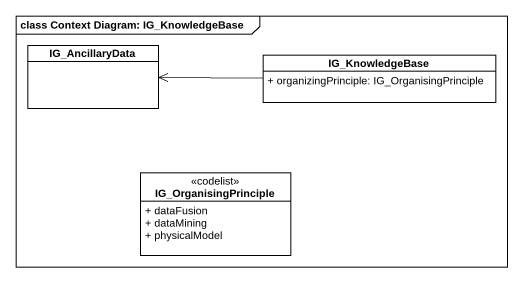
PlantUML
@startuml
mainframe class Context Diagram: IG_KnowledgeBase
hide circle
hide empty members
skinparam classAttributeIconSize 0
class IG_AncillaryData
class IG_KnowledgeBase {
  + organizingPrinciple: IG_OrganisingPrinciple
}
class IG_OrganisingPrinciple <<codelist>> {
  + dataFusion
  + dataMining
  + physicalModel
}
IG_AncillaryData <-right- IG_KnowledgeBase
@enduml
